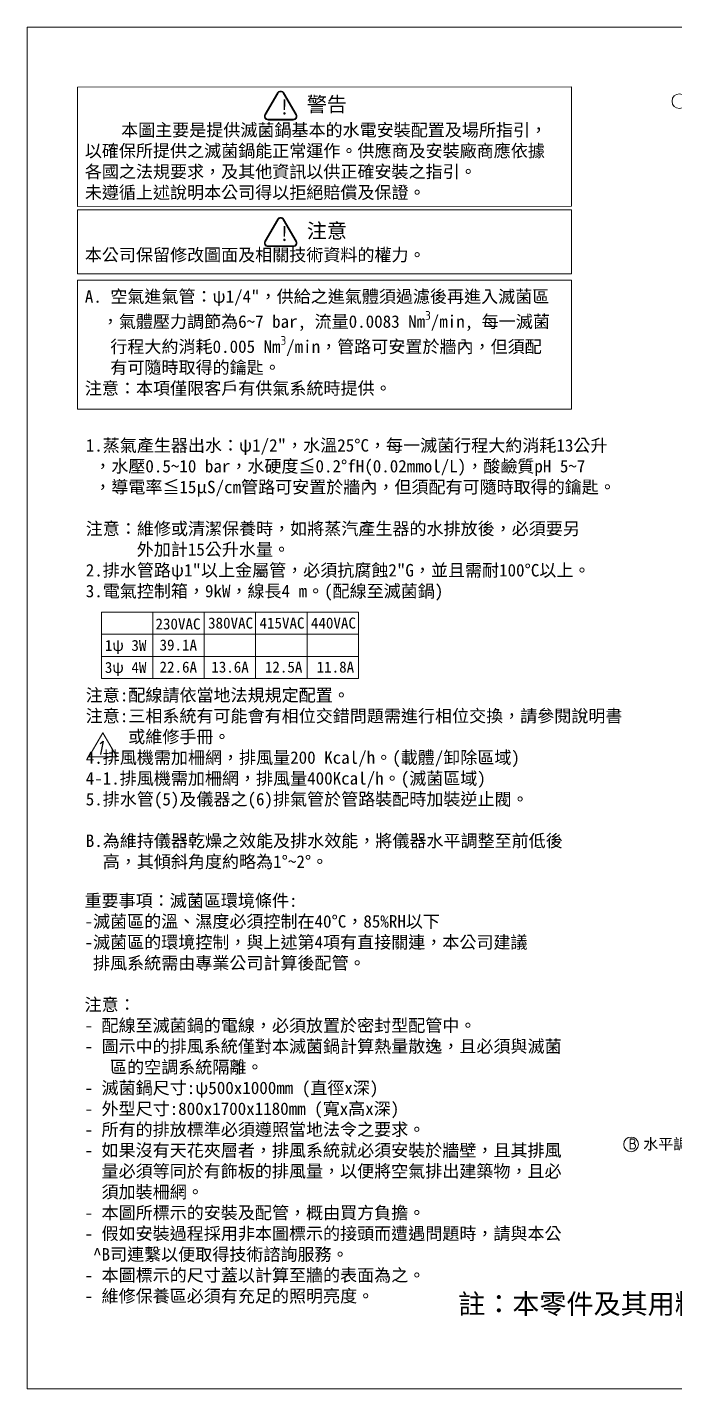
# Model space of a CAD drawing. Header units: millimetres. Extents: x -200897 to 27338, y 57 to 9327.
# Drawn here: x 14153 to 18560, y 57 to 9327 of the extents above; entities that cross this region are included whole.
import ezdxf

# ---------------------------------------------------------------- set-up
doc = ezdxf.new("R2010")
doc.units = ezdxf.units.MM
doc.header["$MEASUREMENT"] = 0
doc.layers.get('0').update_dxf_attribs({"lineweight": 20})
for name, color, linetype, lineweight in [('D', 3, 'Continuous', 13), ('F', 7, 'Continuous', 15), ('T', 4, 'Continuous', 15)]:
    doc.layers.add(name, color=color, linetype=linetype, lineweight=lineweight)
doc.styles.get("Standard").update_dxf_attribs({"font": 'KAIU.TTF'})
doc.styles.add('STU25', font='isocp2.shx')
doc.styles.add('Text', font='romans.shx', dxfattribs={"width": 0.8, "oblique": 10})

msp = doc.modelspace()

# ---------------------------------------------------------------- hatches: boundary and pattern name
at = {"layer": 'D'}
h = msp.add_hatch(color=11, dxfattribs=at)
edge = h.paths.add_edge_path()
edge.add_line((15856.197, 8880.041), (15770.838, 8732.195))
edge.add_arc((15792.489, 8719.695), 25, 149.9999999, 270)
edge.add_line((15792.489, 8694.695), (15963.207, 8694.695))
edge.add_arc((15963.207, 8719.695), 25, 270, 389.9999999)
edge.add_line((15984.857, 8732.195), (15899.498, 8880.041))
edge.add_arc((15877.848, 8867.541), 25, 30, 150)
edge = h.paths.add_edge_path(flags=16)
edge.add_arc((15877.848, 8867.541), 20, 30, 150)
edge.add_line((15860.527, 8877.541), (15775.168, 8729.695))
edge.add_arc((15792.489, 8719.695), 20, 149.9999999, 270)
edge.add_line((15792.489, 8699.695), (15963.207, 8699.695))
edge.add_arc((15963.207, 8719.695), 20, 270, 389.9999999)
edge.add_line((15980.527, 8729.695), (15895.168, 8877.541))
h = msp.add_hatch(color=11, dxfattribs=at)
edge = h.paths.add_edge_path()
edge.add_ellipse((15792.489, 7858.481), major_axis=(25, 0), ratio=1, start_angle=149.9999999, end_angle=270)
edge.add_line((15792.489, 7833.481), (15963.207, 7833.481))
edge.add_ellipse((15963.207, 7858.481), major_axis=(25, 0), ratio=1, start_angle=270, end_angle=389.9999999)
edge.add_line((15984.857, 7870.981), (15899.498, 8018.827))
edge.add_ellipse((15877.848, 8006.327), major_axis=(25, 0), ratio=1, start_angle=30, end_angle=150)
edge.add_line((15856.197, 8018.827), (15770.838, 7870.981))
edge = h.paths.add_edge_path(flags=16)
edge.add_ellipse((15792.489, 7858.481), major_axis=(20, 0), ratio=1, start_angle=149.9999999, end_angle=270)
edge.add_line((15792.489, 7838.481), (15963.207, 7838.481))
edge.add_ellipse((15963.207, 7858.481), major_axis=(20, 0), ratio=1, start_angle=270, end_angle=389.9999999)
edge.add_line((15980.527, 7868.481), (15895.168, 8016.327))
edge.add_ellipse((15877.848, 8006.327), major_axis=(20, 0), ratio=1, start_angle=30, end_angle=150)
edge.add_line((15860.527, 8016.327), (15775.168, 7868.481))

# ---------------------------------------------------------------- linework, layer by layer
at = {"layer": 'D', "color": 11}
for p, q in [((15856.197, 8880.041), (15770.838, 8732.195)), ((15860.527, 8877.541), (15775.168, 8729.695)), ((15895.168, 8877.541), (15980.527, 8729.695)), ((15899.498, 8880.041), (15984.857, 8732.195)), ((15792.489, 8699.695), (15963.207, 8699.695)), ((15792.489, 8694.695), (15963.207, 8694.695)), ((15856.197, 8018.827), (15770.838, 7870.981)), ((15860.527, 8016.327), (15775.168, 7868.481)), ((15895.168, 8016.327), (15980.527, 7868.481)), ((15899.498, 8018.827), (15984.857, 7870.981)), ((15792.489, 7838.481), (15963.207, 7838.481)), ((15792.489, 7833.481), (15963.207, 7833.481))]:
    msp.add_line(p, q, dxfattribs=at)
at = {"layer": 'D'}
for p, q in [((14657.775, 5343.411), (14657.775, 4893.411)), ((14657.775, 5343.411), (16407.775, 5343.411)), ((15007.775, 5343.411), (15007.775, 4893.411)), ((15357.775, 5343.411), (15357.775, 4893.411)), ((15707.775, 5343.411), (15707.775, 4893.411)), ((16057.775, 5343.411), (16057.775, 4893.411)), ((16407.775, 5343.411), (16407.775, 4893.411)), ((14657.775, 5193.411), (16407.775, 5193.411)), ((14657.775, 5043.411), (16407.775, 5043.411)), ((14657.775, 4893.411), (16407.775, 4893.411))]:
    msp.add_line(p, q, dxfattribs=at)
at = {"layer": 'D', "color": 11}
for points in [[(14494.603, 8919.224), (17857.253, 8920.043), (17857.253, 8107.448), (14494.603, 8106.629)], [(14494.603, 8083.153), (17857.253, 8083.972), (17857.253, 7648.15), (14494.603, 7648.15)], [(14494.603, 7605.582), (17857.253, 7605.582), (17857.253, 6727.039), (14494.603, 6727.039)]]:
    msp.add_lwpolyline(points, close=True, dxfattribs=at)
at = {"layer": 'D'}
for centre in [(18591.489, 8823.218), (18262.155, 1720.695)]:
    msp.add_circle(centre, 50, dxfattribs=at)
at = {"layer": 'D', "color": 11}
for centre, radius, start, end in [((15877.848, 8867.541), 25, 30, 150), ((15877.848, 8867.541), 20, 30, 150), ((15792.489, 8719.695), 25, 149.9999999, 270), ((15792.489, 8719.695), 20, 149.9999999, 270), ((15963.207, 8719.695), 25, 270, 29.9999999), ((15963.207, 8719.695), 20, 270, 29.9999999), ((15877.848, 8006.327), 25, 30, 150), ((15877.848, 8006.327), 20, 30, 150), ((15792.489, 7858.481), 25, 149.9999999, 270), ((15792.489, 7858.481), 20, 149.9999999, 270), ((15963.207, 7858.481), 25, 270, 29.9999999), ((15963.207, 7858.481), 20, 270, 29.9999999)]:
    msp.add_arc(centre, radius, start, end, dxfattribs=at)
at = {"layer": 'F', "color": 6}
msp.add_lwpolyline([(14153.389, 9326.766), (14153.389, 56.766), (27338.389, 56.766), (27338.389, 9326.766)], close=True, dxfattribs=at)
msp.add_lwpolyline([(14153.389, 9326.766), (14153.389, 56.766), (27338.389, 56.766), (27338.389, 9326.766)], close=True, dxfattribs=at)
at = {"layer": 'F', "color": 7}
msp.add_lwpolyline([(14667.588, 4523.745), (14572.02, 4358.215), (14763.157, 4358.215)], close=True, dxfattribs=at)

# ---------------------------------------------------------------- texts
at = {"insert": (17086.315, 702.265), "char_height": 135.00867, "attachment_point": 1, "style": 'STU25'}
msp.add_mtext('{\\f標楷體|b0|i0|c136|p65;註：本零件及其用料均須符合}RoHS{\\f標楷體|b0|i0|c136|p65;指令。}', dxfattribs=at)
at = {"layer": 'D', "color": 11, "attachment_point": 1, "style": 'STU25'}
for s, insert, char_height in [('{\\f標楷體|b0|i0|c136|p65;!}', (15869.537, 8832.811), 100), ('{\\f標楷體|b0|i0|c136|p65;警告}', (16056.049, 8852.179), 100), ('\\A1;\\P{\\f標楷體|b0|i0|c136|p65;    \\H0.2353x; \\H4.25x;本圖主要是提供滅菌鍋基本的水電安裝配置及場所指引，\\P以確保所提供之滅菌鍋能正常運作。供應商及安裝廠商應依據\\P各國之法規要求，及其他資訊以供正確安裝之指引。\\P未遵循上述說明本公司得以拒絕賠償及保證。\\P\\P\\P本公司保留修改圖面及相關技術資料的權力。\\P\\PA. 空氣進氣管：ψ1/4"，供給之進氣體須過濾後再進入滅菌區\\P  ，氣體壓力調節為6~7 bar, 流量0.0083 Nm\\Fisocp2.shx;\\H0.7x;\\S3^ ;\\f標楷體|b0|i0|c136|p65;\\H1.429x;/min, 每一滅菌\\P   行程大約消耗0.005 Nm\\Fisocp2.shx;\\H0.7x;\\S3^ ;\\f標楷體|b0|i0|c136|p65;\\H1.429x;/min，管路可安置於牆內，但須配\\P   有可隨時取得的鑰匙。\\P注意：本項僅限客戶有供氣系統時提供。}', (14545.294, 8811.396), 85), ('{\\f標楷體|b0|i0|c136|p65;!}', (15869.537, 7971.597), 100), ('{\\f標楷體|b0|i0|c136|p65;注意}', (16056.049, 7990.966), 100), ('{\\f標楷體|b0|i0|c136|p65;1.蒸氣產生器出水：ψ1/2"，水溫25%%DC，每一滅菌行程大約消耗13公升\\P ，水壓0.5~10 bar，水硬度≦0.2%%DfH(0.02mmol/L)，酸鹼質pH 5~7\\P ，導電率≦15μS/cm管路可安置於牆內，但須配有可隨時取得的鑰匙。\\P\\P注意：維修或清潔保養時，如將蒸汽產生器的水排放後，必須要另\\P      外加計15公升水量。\\P2.排水管路ψ1"以上金屬管，必須抗腐蝕2"G，並且需耐100%%DC以上。 \\P3.電氣控制箱，9kW，線長4 m。(配線至滅菌鍋)\\P\\P\\P\\P\\P注意:配線請依當地法規規定配置。\\P\\fDFKai-SB|b0|i0|c136|p65;注意:三相系統有可能會有相位交錯問題需進行相位交換，請參閱說明書\\P     或維修手冊。\\f標楷體|b0|i0|c136|p65; \\P4.排風機需加柵網，排風量200 Kcal/h。(載體/卸除區域)\\P4-1.排風機需加柵網，排風量400Kcal/h。(滅菌區域)\\P5.排水管(5)及儀器之(6)排氣管於管路裝配時加裝逆止閥。\\P\\PB.為維持儀器乾燥之效能及排水效能，將儀器水平調整至前低後\\P  高，其傾斜角度約略為1%%D~2%%D。}', (14551.614, 6522.39), 85), ('{\\f標楷體|b0|i0|c136|p65;230VAC}', (15026.019, 5301.461), 75), ('{\\f標楷體|b0|i0|c136|p65;380VAC}', (15383.902, 5307.647), 75), ('{\\f標楷體|b0|i0|c136|p65;415VAC}', (15733.902, 5307.647), 75), ('{\\f標楷體|b0|i0|c136|p65;440VAC}', (16083.902, 5307.647), 75), ('{\\f標楷體|b0|i0|c136|p65;1ψ 3W}', (14681.583, 5155.422), 75), ('{\\f標楷體|b0|i0|c136|p65;39.1A}', (15053.653, 5158.092), 75), ('{\\f標楷體|b0|i0|c136|p65;22.6A}', (15053.653, 5008.092), 75), ('{\\f標楷體|b0|i0|c136|p65;13.6A}', (15405.774, 5008.092), 75), ('{\\f標楷體|b0|i0|c136|p65;12.5A}', (15770.55, 5008.092), 75), ('{\\f標楷體|b0|i0|c136|p65;11.8A}', (16122.819, 5008.092), 75), ('{\\f標楷體|b0|i0|c136|p65;3ψ 4W}', (14681.583, 5005.422), 75), ('{\\f標楷體|b0|i0|c136|p65;重要事項：滅菌區環境條件:\\P-滅菌區的溫、濕度必須控制在40%%DC，85%RH以下\\P-滅菌區的環境控制，與上述第4項有直接關連，本公司建議\\P 排風系統需由專業公司計算後配管。\\P\\P注意：\\P- 配線至滅菌鍋的電線，必須放置於密封型配管中。\\P- 圖示中的排風系統僅對本滅菌鍋計算熱量散逸，且必須與滅菌\\P   區的空調系統隔離。\\P- 滅菌鍋尺寸:\\f細明體|b0|i0|c136|p48;ψ\\f標楷體|b0|i0|c136|p65;500x1000mm (直徑x深)\\P- 外型尺寸:800x1700x1180mm (寬x高x深)\\P- 所有的排放標準必須遵照當地法令之要求。\\P- 如果沒有天花夾層者，排風系統就必須安裝於牆壁，且其排風\\P  量必須等同於有飾板的排風量，以便將空氣排出建築物，且必\\P  須加裝柵網。\\P- 本圖所標示的安裝及配管，概由買方負擔。\\P- 假如安裝過程採用非本圖標示的接頭而遭遇問題時，請與本公\\P ^B司連繫以便取得技術諮詢服務。\\P- 本圖標示的尺寸蓋以計算至牆的表面為之。\\P- 維修保養區必須有充足的照明亮度。}', (14543.458, 3423.194), 85)]:
    msp.add_mtext(s, dxfattribs=dict(at, insert=insert, char_height=char_height))
at = {"layer": 'D', "insert": (18244.776, 1761.045), "char_height": 75, "attachment_point": 1}
msp.add_mtext('{\\Fisocp2.shx;\\C3;B \\f標楷體|b0|i0|c136|p65;水平調整腳}', dxfattribs=at)
at = {"layer": 'T', "lineweight": 20, "style": 'Text', "oblique": 10, "width": 0.8}
msp.add_text('1', height=92, dxfattribs=at).set_placement((14618.046, 4374.615))

doc.saveas('drawing.dxf')
